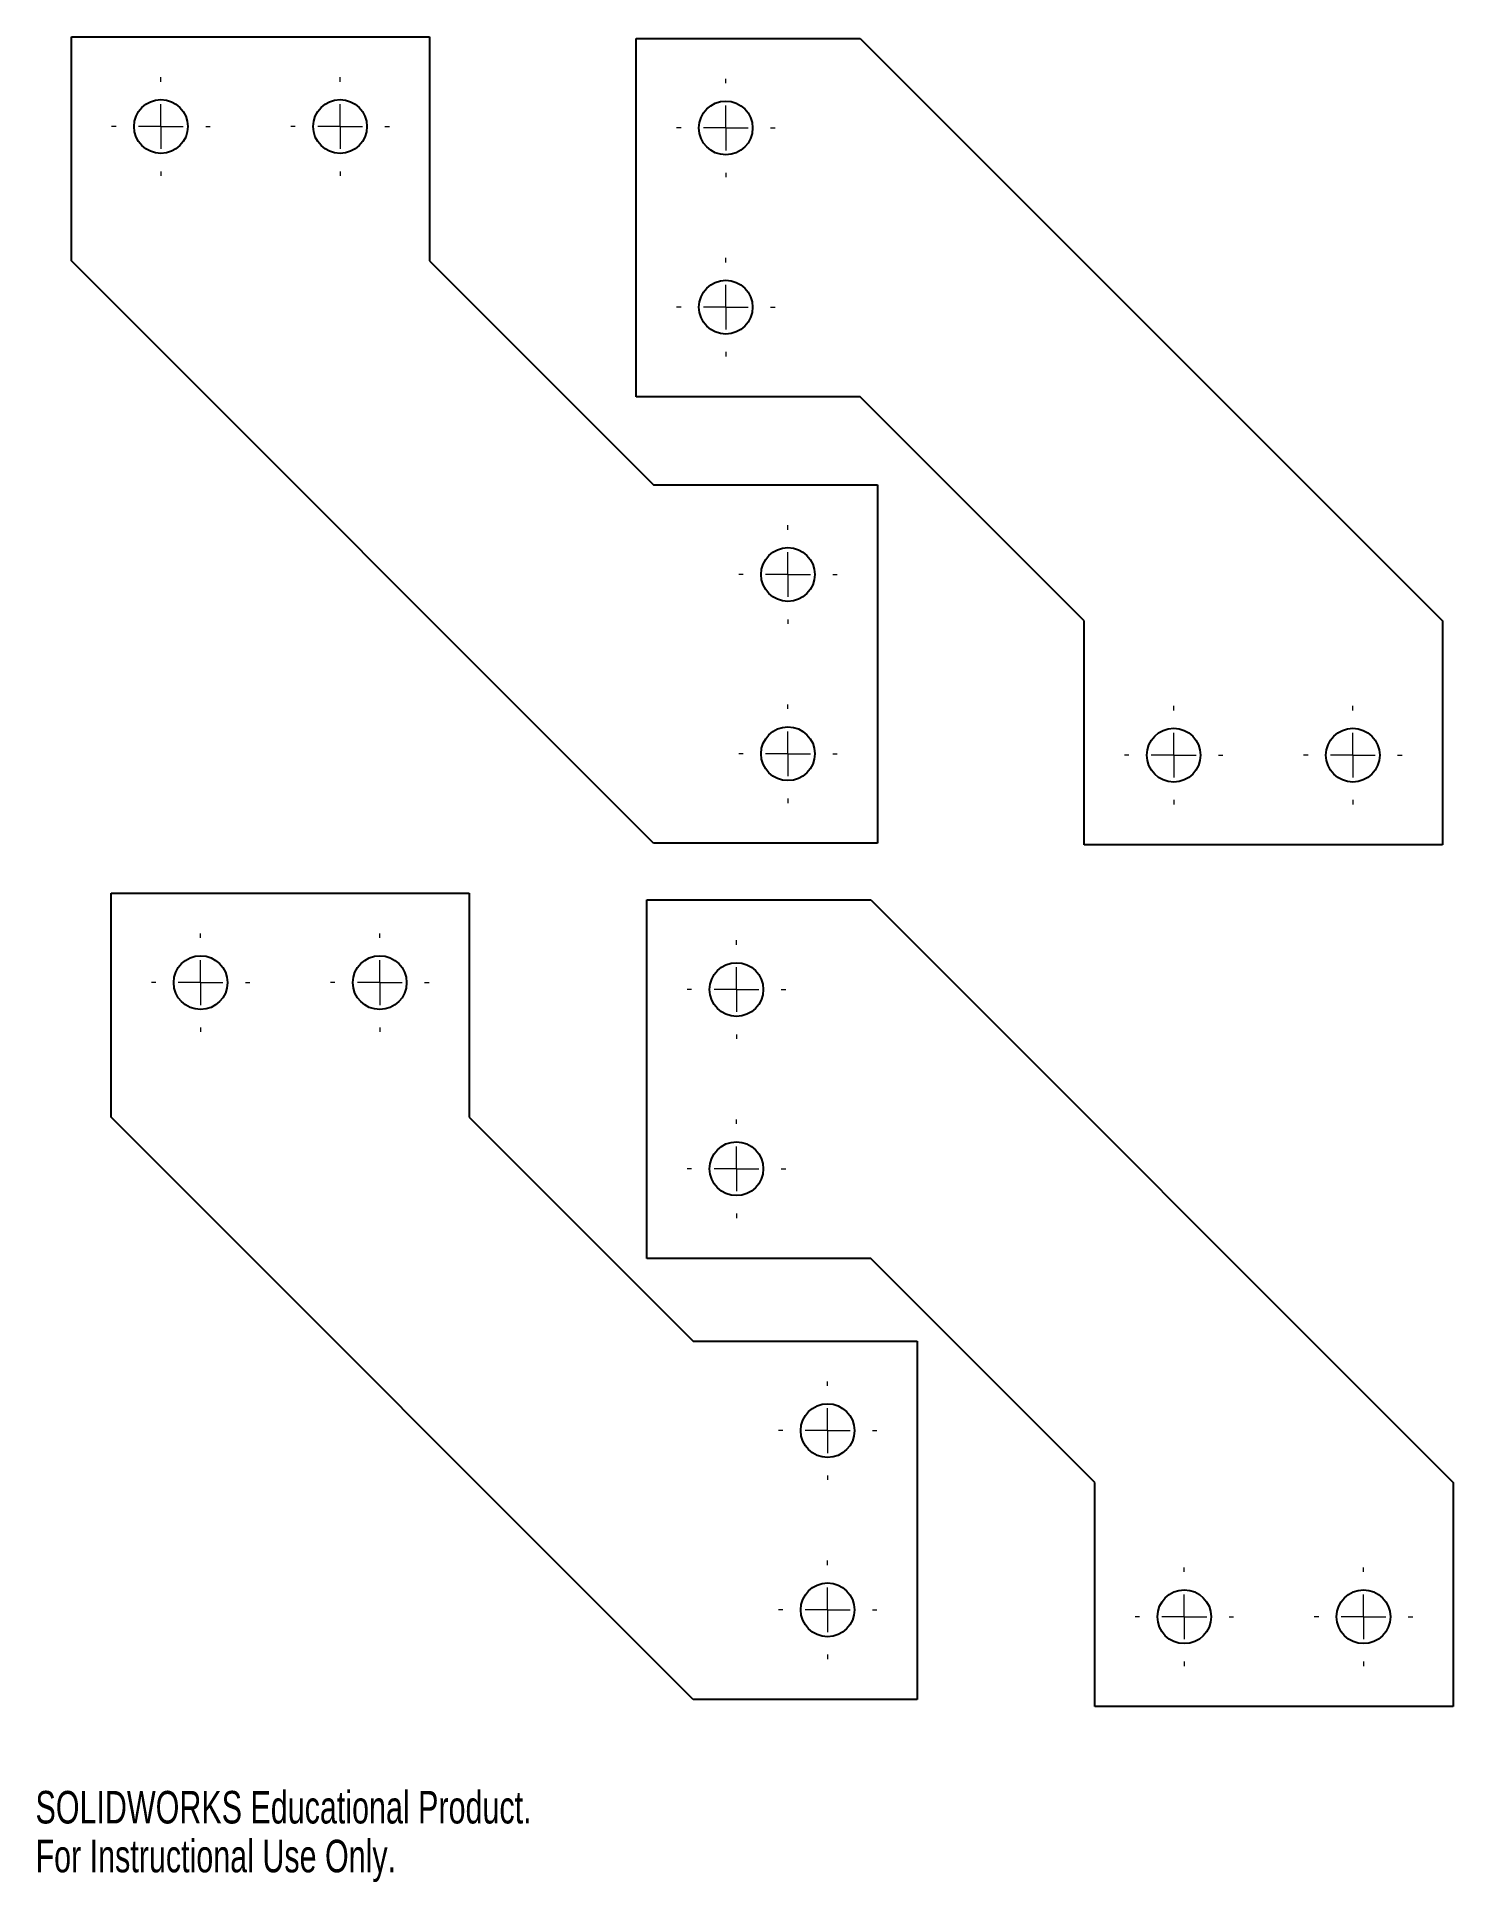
# Model space of a CAD drawing. Header units: millimetres. Extents: x 0 to 158, y 0 to 206.
import ezdxf

# ---------------------------------------------------------------- set-up
doc = ezdxf.new("R2010")
doc.units = ezdxf.units.MM
doc.styles.add('SLDTEXTSTYLE0', font='TXT', dxfattribs={"width": 0.7})

# ---------------------------------------------------------------- blocks, each defined once
blk = doc.blocks.new('SW_CENTERMARKSYMBOL_0')
at = {"color": 0, "linetype": 'Continuous', "lineweight": 0}
for p, q in [((0, 5), (0, 5.5)), ((0, 0), (0, 2.5)), ((-5, 0), (-5.5, 0)), ((0, 0), (-2.5, 0)), ((0, 0), (0, -2.5)), ((0, 0), (2.5, 0)), ((5, 0), (5.5, 0)), ((0, -5), (0, -5.5))]:
    blk.add_line(p, q, dxfattribs=at)
blk = doc.blocks.new('SW_CENTERMARKSYMBOL_1')
at = {"color": 0, "linetype": 'Continuous', "lineweight": 0}
for p, q in [((0, 5), (0, 5.5)), ((0, 0), (0, 2.5)), ((-5, 0), (-5.5, 0)), ((0, 0), (-2.5, 0)), ((0, 0), (0, -2.5)), ((0, 0), (2.5, 0)), ((5, 0), (5.5, 0)), ((0, -5), (0, -5.5))]:
    blk.add_line(p, q, dxfattribs=at)
blk = doc.blocks.new('SW_CENTERMARKSYMBOL_2')
at = {"color": 0, "linetype": 'Continuous', "lineweight": 0}
for p, q in [((0, 5), (0, 5.5)), ((0, 0), (0, 2.5)), ((-5, 0), (-5.5, 0)), ((0, 0), (-2.5, 0)), ((0, 0), (0, -2.5)), ((0, 0), (2.5, 0)), ((5, 0), (5.5, 0)), ((0, -5), (0, -5.5))]:
    blk.add_line(p, q, dxfattribs=at)
blk = doc.blocks.new('SW_CENTERMARKSYMBOL_3')
at = {"color": 0, "linetype": 'Continuous', "lineweight": 0}
for p, q in [((0, 5), (0, 5.5)), ((0, 0), (0, 2.5)), ((-5, 0), (-5.5, 0)), ((0, 0), (-2.5, 0)), ((0, 0), (0, -2.5)), ((0, 0), (2.5, 0)), ((5, 0), (5.5, 0)), ((0, -5), (0, -5.5))]:
    blk.add_line(p, q, dxfattribs=at)
blk = doc.blocks.new('SW_CENTERMARKSYMBOL_4')
at = {"color": 0, "linetype": 'Continuous', "lineweight": 0}
for p, q in [((0, 5), (0, 5.5)), ((0, 0), (0, 2.5)), ((-5, 0), (-5.5, 0)), ((0, 0), (-2.5, 0)), ((0, 0), (0, -2.5)), ((0, 0), (2.5, 0)), ((5, 0), (5.5, 0)), ((0, -5), (0, -5.5))]:
    blk.add_line(p, q, dxfattribs=at)
blk = doc.blocks.new('SW_CENTERMARKSYMBOL_5')
at = {"color": 0, "linetype": 'Continuous', "lineweight": 0}
for p, q in [((0, 5), (0, 5.5)), ((0, 0), (0, 2.5)), ((-5, 0), (-5.5, 0)), ((0, 0), (-2.5, 0)), ((0, 0), (0, -2.5)), ((0, 0), (2.5, 0)), ((5, 0), (5.5, 0)), ((0, -5), (0, -5.5))]:
    blk.add_line(p, q, dxfattribs=at)
blk = doc.blocks.new('SW_CENTERMARKSYMBOL_6')
at = {"color": 0, "linetype": 'Continuous', "lineweight": 0}
for p, q in [((0, 5), (0, 5.5)), ((0, 0), (0, 2.5)), ((-5, 0), (-5.5, 0)), ((0, 0), (-2.5, 0)), ((0, 0), (0, -2.5)), ((0, 0), (2.5, 0)), ((5, 0), (5.5, 0)), ((0, -5), (0, -5.5))]:
    blk.add_line(p, q, dxfattribs=at)
blk = doc.blocks.new('SW_CENTERMARKSYMBOL_7')
at = {"color": 0, "linetype": 'Continuous', "lineweight": 0}
for p, q in [((0, 5), (0, 5.5)), ((0, 0), (0, 2.5)), ((-5, 0), (-5.5, 0)), ((0, 0), (-2.5, 0)), ((0, 0), (0, -2.5)), ((0, 0), (2.5, 0)), ((5, 0), (5.5, 0)), ((0, -5), (0, -5.5))]:
    blk.add_line(p, q, dxfattribs=at)
blk = doc.blocks.new('SW_CENTERMARKSYMBOL_8')
at = {"color": 0, "linetype": 'Continuous', "lineweight": 0}
for p, q in [((0, 5), (0, 5.5)), ((0, 0), (0, 2.5)), ((-5, 0), (-5.5, 0)), ((0, 0), (-2.5, 0)), ((0, 0), (0, -2.5)), ((0, 0), (2.5, 0)), ((5, 0), (5.5, 0)), ((0, -5), (0, -5.5))]:
    blk.add_line(p, q, dxfattribs=at)
blk = doc.blocks.new('SW_CENTERMARKSYMBOL_9')
at = {"color": 0, "linetype": 'Continuous', "lineweight": 0}
for p, q in [((0, 5), (0, 5.5)), ((0, 0), (0, 2.5)), ((-5, 0), (-5.5, 0)), ((0, 0), (-2.5, 0)), ((0, 0), (0, -2.5)), ((0, 0), (2.5, 0)), ((5, 0), (5.5, 0)), ((0, -5), (0, -5.5))]:
    blk.add_line(p, q, dxfattribs=at)
blk = doc.blocks.new('SW_CENTERMARKSYMBOL_10')
at = {"color": 0, "linetype": 'Continuous', "lineweight": 0}
for p, q in [((0, 5), (0, 5.5)), ((0, 0), (0, 2.5)), ((-5, 0), (-5.5, 0)), ((0, 0), (-2.5, 0)), ((0, 0), (0, -2.5)), ((0, 0), (2.5, 0)), ((5, 0), (5.5, 0)), ((0, -5), (0, -5.5))]:
    blk.add_line(p, q, dxfattribs=at)
blk = doc.blocks.new('SW_CENTERMARKSYMBOL_11')
at = {"color": 0, "linetype": 'Continuous', "lineweight": 0}
for p, q in [((0, 5), (0, 5.5)), ((0, 0), (0, 2.5)), ((-5, 0), (-5.5, 0)), ((0, 0), (-2.5, 0)), ((0, 0), (0, -2.5)), ((0, 0), (2.5, 0)), ((5, 0), (5.5, 0)), ((0, -5), (0, -5.5))]:
    blk.add_line(p, q, dxfattribs=at)
blk = doc.blocks.new('SW_CENTERMARKSYMBOL_12')
at = {"color": 0, "linetype": 'Continuous', "lineweight": 0}
for p, q in [((0, 5), (0, 5.5)), ((0, 0), (0, 2.5)), ((-5, 0), (-5.5, 0)), ((0, 0), (-2.5, 0)), ((0, 0), (0, -2.5)), ((0, 0), (2.5, 0)), ((5, 0), (5.5, 0)), ((0, -5), (0, -5.5))]:
    blk.add_line(p, q, dxfattribs=at)
blk = doc.blocks.new('SW_CENTERMARKSYMBOL_13')
at = {"color": 0, "linetype": 'Continuous', "lineweight": 0}
for p, q in [((0, 5), (0, 5.5)), ((0, 0), (0, 2.5)), ((-5, 0), (-5.5, 0)), ((0, 0), (-2.5, 0)), ((0, 0), (0, -2.5)), ((0, 0), (2.5, 0)), ((5, 0), (5.5, 0)), ((0, -5), (0, -5.5))]:
    blk.add_line(p, q, dxfattribs=at)
blk = doc.blocks.new('SW_CENTERMARKSYMBOL_14')
at = {"color": 0, "linetype": 'Continuous', "lineweight": 0}
for p, q in [((0, 5), (0, 5.5)), ((0, 0), (0, 2.5)), ((-5, 0), (-5.5, 0)), ((0, 0), (-2.5, 0)), ((0, 0), (0, -2.5)), ((0, 0), (2.5, 0)), ((5, 0), (5.5, 0)), ((0, -5), (0, -5.5))]:
    blk.add_line(p, q, dxfattribs=at)
blk = doc.blocks.new('SW_CENTERMARKSYMBOL_15')
at = {"color": 0, "linetype": 'Continuous', "lineweight": 0}
for p, q in [((0, 5), (0, 5.5)), ((0, 0), (0, 2.5)), ((-5, 0), (-5.5, 0)), ((0, 0), (-2.5, 0)), ((0, 0), (0, -2.5)), ((0, 0), (2.5, 0)), ((5, 0), (5.5, 0)), ((0, -5), (0, -5.5))]:
    blk.add_line(p, q, dxfattribs=at)

msp = doc.modelspace()

# ---------------------------------------------------------------- linework, layer by layer
at = {"color": 7, "linetype": 'Continuous', "lineweight": 25}
for p, q in [((4, 180.89), (4, 205.89)), ((4, 205.89), (44, 205.89)), ((44, 205.89), (44, 180.89)), ((67.06, 165.73), (67.06, 205.73)), ((67.06, 205.73), (92.06, 205.73)), ((92.06, 205.73), (157.06, 140.73)), ((69, 115.89), (4, 180.89)), ((44, 180.89), (69, 155.89)), ((92.06, 165.73), (67.06, 165.73)), ((117.06, 140.73), (92.06, 165.73)), ((69, 155.89), (94, 155.89)), ((94, 155.89), (94, 115.89)), ((117.06, 115.73), (117.06, 140.73)), ((157.06, 140.73), (157.06, 115.73)), ((94, 115.89), (69, 115.89)), ((157.06, 115.73), (117.06, 115.73)), ((8.43, 85.34), (8.43, 110.34)), ((8.43, 110.34), (48.43, 110.34)), ((48.43, 110.34), (48.43, 85.34)), ((68.25, 69.57), (68.25, 109.57)), ((68.25, 109.57), (93.25, 109.57)), ((93.25, 109.57), (158.25, 44.57)), ((73.43, 20.34), (8.43, 85.34)), ((48.43, 85.34), (73.43, 60.34)), ((93.25, 69.57), (68.25, 69.57)), ((118.25, 44.57), (93.25, 69.57)), ((73.43, 60.34), (98.43, 60.34)), ((98.43, 60.34), (98.43, 20.34)), ((118.25, 19.57), (118.25, 44.57)), ((158.25, 44.57), (158.25, 19.57)), ((98.43, 20.34), (73.43, 20.34)), ((158.25, 19.57), (118.25, 19.57))]:
    msp.add_line(p, q, dxfattribs=at)
for centre in [(14, 195.89), (34, 195.89), (77.06, 195.73), (77.06, 175.73), (84, 145.89), (84, 125.89), (127.06, 125.73), (147.06, 125.73), (18.43, 100.34), (38.43, 100.34), (78.25, 99.57), (78.25, 79.57), (88.43, 50.34), (88.43, 30.34), (128.25, 29.57), (148.25, 29.57)]:
    msp.add_circle(centre, 3, dxfattribs=at)

# ---------------------------------------------------------------- block references
at = {"color": 7, "linetype": 'Continuous', "lineweight": 0}
for name, p in [('SW_CENTERMARKSYMBOL_0', (14, 195.89)), ('SW_CENTERMARKSYMBOL_1', (34, 195.89)), ('SW_CENTERMARKSYMBOL_6', (77.06, 195.73)), ('SW_CENTERMARKSYMBOL_7', (77.06, 175.73)), ('SW_CENTERMARKSYMBOL_3', (84, 145.89)), ('SW_CENTERMARKSYMBOL_2', (84, 125.89)), ('SW_CENTERMARKSYMBOL_5', (127.06, 125.73)), ('SW_CENTERMARKSYMBOL_4', (147.06, 125.73)), ('SW_CENTERMARKSYMBOL_8', (18.43, 100.34)), ('SW_CENTERMARKSYMBOL_9', (38.43, 100.34)), ('SW_CENTERMARKSYMBOL_14', (78.25, 99.57)), ('SW_CENTERMARKSYMBOL_15', (78.25, 79.57)), ('SW_CENTERMARKSYMBOL_11', (88.43, 50.34)), ('SW_CENTERMARKSYMBOL_10', (88.43, 30.34)), ('SW_CENTERMARKSYMBOL_13', (128.25, 29.57)), ('SW_CENTERMARKSYMBOL_12', (148.25, 29.57))]:
    msp.add_blockref(name, p, dxfattribs=at)

# ---------------------------------------------------------------- texts
at = {"color": 7, "linetype": 'Continuous', "char_height": 3.633, "attachment_point": 1, "style": 'SLDTEXTSTYLE0'}
for s, insert in [('SOLIDWORKS Educational Product.', (0, 10.13)), ('For Instructional Use Only.', (0, 4.68))]:
    msp.add_mtext(s, dxfattribs=dict(at, insert=insert))

doc.saveas('drawing.dxf')
